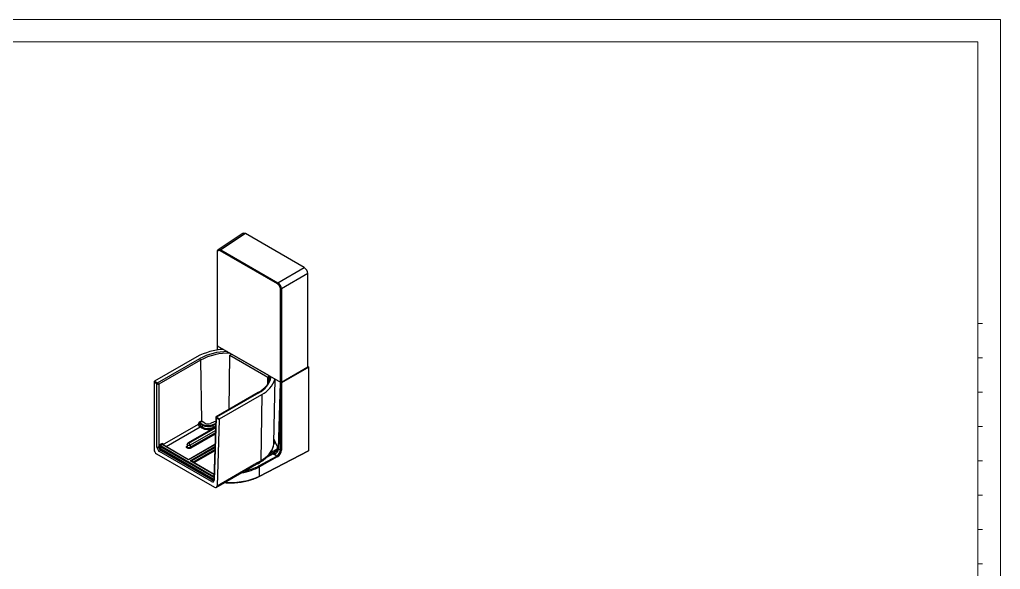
# Model space of a CAD drawing. Header units: millimetres. Extents: x -1 to 4006, y -1 to 3162.
# Drawn here: x 198.9 to 398.9, y 3049.9 to 3162 of the extents above; entities that cross this region are included whole.
import ezdxf

# ---------------------------------------------------------------- set-up
doc = ezdxf.new("R2010")
doc.units = ezdxf.units.MM
doc.layers.add('レイヤー_1', color=179, linetype='Continuous')

msp = doc.modelspace()

# ---------------------------------------------------------------- linework, layer by layer
at = {"color": 7, "linetype": 'Continuous', "lineweight": 25}
for p, q in [((244.4411, 3118.38547), (239.42031, 3115.06749)), ((244.95794, 3118.34649), (239.93862, 3115.02948)), ((256.97961, 3111.40653), (244.95794, 3118.34649)), ((239.19165, 3114.56234), (239.19165, 3095.53356)), ((239.23558, 3114.50111), (239.23558, 3095.47108)), ((251.49469, 3108.11771), (239.83626, 3114.84798)), ((239.93862, 3115.02948), (251.59706, 3108.29921)), ((251.59706, 3108.29921), (256.97961, 3111.40653)), ((257.68629, 3110.18253), (252.30373, 3107.07521)), ((257.68629, 3091.15663), (257.68629, 3110.18253)), ((252.09537, 3088.04728), (252.09537, 3107.07731)), ((252.30373, 3107.07521), (252.30373, 3088.04931)), ((239.19137, 3095.41093), (239.19137, 3094.59365)), ((239.23211, 3095.47315), (239.23166, 3095.47286)), ((239.23558, 3095.47108), (252.09537, 3088.04728)), ((239.50083, 3095.31796), (239.25903, 3095.35174)), ((241.63017, 3082.47618), (241.76322, 3093.55605)), ((241.90659, 3093.63939), (241.76322, 3093.55605)), ((241.76322, 3093.55605), (249.55552, 3089.05765)), ((242.29779, 3093.67892), (242.33378, 3093.68253)), ((249.75303, 3089.37511), (242.29779, 3093.67892)), ((235.04845, 3093.20228), (226.44022, 3088.23285)), ((227.04433, 3087.88412), (235.65255, 3092.85354)), ((235.8293, 3092.55093), (227.29055, 3087.62162)), ((235.8293, 3092.55093), (236.01452, 3080.19019)), ((257.86896, 3091.13961), (252.30345, 3087.92668)), ((252.30373, 3088.04931), (257.68629, 3091.15663)), ((257.68629, 3091.24506), (257.86896, 3091.13961)), ((257.86896, 3074.10399), (257.86896, 3091.13961)), ((226.33599, 3088.05024), (226.33599, 3074.32913)), ((226.93705, 3087.70325), (226.33599, 3088.05024)), ((226.44022, 3088.23285), (227.0431, 3087.88481)), ((226.93705, 3074.81656), (226.93705, 3087.70325)), ((227.29055, 3087.62162), (227.29055, 3074.81656)), ((249.5397, 3087.73993), (249.55552, 3089.05765)), ((249.55552, 3089.05765), (249.69398, 3089.14383)), ((249.75142, 3088.18325), (249.76418, 3089.24604)), ((250.76035, 3075.67299), (251.03795, 3088.65772)), ((251.68457, 3074.44341), (252.09981, 3087.93892)), ((252.03509, 3088.08208), (252.09981, 3087.93892)), ((252.30345, 3087.92668), (252.30345, 3074.18576)), ((247.57761, 3085.90957), (238.99059, 3080.95239)), ((247.7026, 3085.89719), (239.09438, 3080.92777)), ((239.69847, 3080.57902), (248.3067, 3085.54845)), ((248.3067, 3085.54845), (248.10056, 3072.02979)), ((252.09509, 3086.48349), (251.72337, 3074.40245)), ((252.09509, 3074.18786), (252.09509, 3086.48349)), ((235.38314, 3079.48831), (235.38183, 3079.57571)), ((235.59026, 3079.94527), (236.01452, 3080.19019)), ((236.15223, 3079.25556), (235.59395, 3079.57785)), ((235.59395, 3079.57785), (235.59526, 3079.49045)), ((236.12057, 3080.00862), (235.69631, 3079.7637)), ((235.69631, 3079.7637), (236.2583, 3079.43927)), ((236.68257, 3079.68419), (236.12057, 3080.00862)), ((238.91566, 3080.82701), (238.5335, 3068.18588)), ((238.98953, 3080.7455), (238.60663, 3068.07985)), ((239.5906, 3080.39851), (238.98953, 3080.7455)), ((239.09558, 3080.92706), (239.69847, 3080.57902)), ((239.5906, 3080.39851), (239.18291, 3066.91276)), ((238.85651, 3078.87069), (233.26997, 3075.64565)), ((236.04617, 3078.70441), (235.73664, 3078.88309)), ((235.84271, 3079.0668), (236.15223, 3078.88812)), ((236.15223, 3079.25556), (236.15223, 3078.88812)), ((238.30024, 3079.17907), (238.30024, 3078.81162)), ((227.54692, 3075.30185), (228.07725, 3075.608)), ((251.46439, 3074.96856), (251.03389, 3075.90847)), ((227.29055, 3074.81656), (227.3398, 3074.84499)), ((227.3398, 3074.84499), (227.33849, 3074.93229)), ((238.06729, 3067.77899), (227.45821, 3073.90348)), ((227.55061, 3074.93444), (227.55192, 3074.84713)), ((227.6933, 3074.23977), (227.63496, 3074.20609)), ((227.63496, 3074.20609), (238.24404, 3068.0816)), ((227.9712, 3075.304), (227.65297, 3075.12029)), ((238.30238, 3068.11528), (227.6933, 3074.23977)), ((227.79937, 3074.42348), (238.40845, 3068.29899)), ((233.36907, 3072.18784), (227.97487, 3075.30184)), ((233.36907, 3072.23856), (228.04987, 3075.30927)), ((233.08246, 3075.32088), (233.08246, 3074.93302)), ((238.74992, 3075.34486), (233.36907, 3072.23856)), ((233.72262, 3075.1678), (233.72262, 3074.77995)), ((247.80666, 3068.83055), (257.83594, 3074.03427)), ((247.83988, 3068.90037), (257.86896, 3074.10399)), ((249.35543, 3072.75092), (250.71772, 3073.50417)), ((250.88987, 3073.61723), (249.39011, 3072.78345)), ((250.80738, 3073.30904), (250.71772, 3073.50417)), ((251.51458, 3074.79788), (251.6842, 3074.42876)), ((251.72337, 3074.40245), (252.09509, 3074.18786)), ((226.85714, 3073.41606), (238.64356, 3066.6119)), ((233.36907, 3072.18784), (233.36907, 3072.23856)), ((238.56533, 3069.23882), (233.83726, 3071.96828)), ((247.73619, 3070.97588), (251.36921, 3072.98471)), ((251.4729, 3072.79971), (247.83988, 3070.79088)), ((251.36921, 3072.98471), (250.80738, 3073.30904)), ((239.02124, 3066.57633), (246.5303, 3070.91122)), ((239.18291, 3066.91276), (246.68558, 3071.24396)), ((247.83988, 3068.90037), (247.83988, 3070.79088)), ((238.24404, 3068.0816), (238.30238, 3068.11528))]:
    msp.add_line(p, q, dxfattribs=at)
at = {"color": 9, "linetype": 'Continuous', "lineweight": 25}
for p, q in [((239.28114, 3094.60763), (239.25903, 3095.35174)), ((249.68028, 3088.00352), (249.69398, 3089.14383)), ((228.09696, 3075.28208), (235.38314, 3079.48831)), ((235.73664, 3078.88309), (228.79789, 3074.87744)), ((233.45746, 3075.62708), (238.85261, 3078.74164)), ((238.83377, 3078.11841), (233.72262, 3075.1678)), ((233.72262, 3074.77995), (238.82184, 3077.72366)), ((238.52048, 3078.6767), (238.39247, 3078.62085)), ((228.07725, 3075.608), (228.08201, 3075.29071)), ((238.8143, 3077.47437), (233.82869, 3074.59623)), ((250.776, 3076.4051), (250.97896, 3075.96344)), ((251.03195, 3075.91263), (250.9428, 3075.85844)), ((238.54563, 3068.58715), (227.55061, 3074.93444)), ((227.65297, 3075.12029), (238.55291, 3068.82789)), ((238.74836, 3075.29324), (233.36907, 3072.18784)), ((233.68727, 3072.00414), (238.73706, 3074.91933)), ((238.72952, 3074.67003), (233.94335, 3071.90703)), ((234.26152, 3071.72336), (238.71822, 3074.29616)), ((238.71068, 3074.04686), (234.47366, 3071.60089)), ((251.10041, 3073.80871), (249.51741, 3072.91096)), ((250.10984, 3073.65336), (251.47742, 3074.42893)), ((238.56382, 3069.18897), (233.68727, 3072.00414))]:
    msp.add_line(p, q, dxfattribs=at)
at = {"color": 9, "linetype": 'Continuous', "lineweight": 25, "flags": 128}
for points in [[(238.20801, 3079.36984), (238.68589, 3079.56285), (238.87946, 3079.62965)], [(238.87266, 3079.40468), (238.76542, 3079.36694), (238.30024, 3079.17907)], [(238.30024, 3078.81162), (238.76542, 3078.9995), (238.86143, 3079.03337)], [(248.10056, 3072.02979), (248.59657, 3072.34018), (249.0477, 3072.6726), (249.45104, 3073.0249), (249.80396, 3073.39479), (250.10418, 3073.77988), (250.34975, 3074.17766), (250.53908, 3074.58556), (250.67094, 3075.00094), (250.74447, 3075.42109), (250.76035, 3075.67299)], [(233.72262, 3075.1678), (233.60097, 3075.12087), (233.45746, 3075.1044), (233.31395, 3075.12087), (233.19229, 3075.1678), (233.111, 3075.23803), (233.08246, 3075.32088)], [(233.08246, 3074.93302), (233.111, 3074.85018), (233.19229, 3074.77995), (233.31395, 3074.73302), (233.45746, 3074.71654), (233.60097, 3074.73302), (233.72262, 3074.77995)]]:
    msp.add_lwpolyline(points, dxfattribs=at)
at = {"color": 7, "linetype": 'Continuous', "lineweight": 25, "flags": 128}
for points in [[(228.04932, 3075.30944), (228.04955, 3075.30928), (228.04607, 3075.31497), (228.03965, 3075.33478), (228.036, 3075.36826), (228.03603, 3075.36867), (228.03603, 3075.36867)], [(233.82869, 3074.59623), (233.67933, 3074.53586), (233.50322, 3074.50862), (233.32158, 3074.51779), (233.15633, 3074.56228), (233.0274, 3074.6367), (232.95035, 3074.7321), (232.93446, 3074.83696), (232.98165, 3074.93863), (233.08623, 3075.02485)]]:
    msp.add_lwpolyline(points, dxfattribs=at)
at = {"color": 9, "linetype": 'Continuous', "lineweight": 25}
for centre, radius, start, end in [((239.26365, 3114.56762), 0.07219, 184.1834854, 247.122005), ((241.38308, 3082.13607), 12.15331, 90.4705295, 118.1329908), ((241.46808, 3081.92917), 12.0257, 88.0662339, 117.9625151), ((245.80394, 3089.92589), 4.45369, 295.2337466, 349.9375782), ((247.63002, 3085.8015), 0.1201, 52.8179108, 115.8716308), ((233.34761, 3075.47375), 0.18862, 54.3824225, 114.307119), ((228.01479, 3075.24439), 0.07385, 63.0835195, 126.1756538), ((228.01881, 3075.24051), 0.07545, 65.692881, 125.6175775), ((247.73206, 3071.99888), 0.36979, 305.6710255, 4.7958084), ((246.31537, 3071.21413), 0.37141, 305.3584656, 4.6077311), ((238.46177, 3068.36108), 0.29295, 237.0384893, 276.5861966), ((238.52162, 3068.47495), 0.20921, 237.2518075, 273.9221414), ((238.65516, 3068.19157), 0.1218, 182.6753663, 246.5193477), ((247.76575, 3068.89282), 0.07451, 303.328374, 5.8127618)]:
    msp.add_arc(centre, radius, start, end, dxfattribs=at)
at = {"color": 7, "linetype": 'Continuous', "lineweight": 25}
for centre, radius, start, end in [((240.06766, 3114.83709), 0.23166, 123.8500426, 177.3047975), ((251.72609, 3108.10682), 0.23166, 123.8500426, 177.3047975), ((252.20163, 3107.2832), 0.23169, 242.6993468, 296.1459996), ((241.2185, 3081.79816), 12.96624, 93.1998823, 118.4150441), ((235.44473, 3092.52923), 0.38518, 3.2296536, 57.3477381), ((227.1678, 3087.69023), 0.23111, 122.6522619, 176.7703464), ((227.17439, 3087.68885), 0.23462, 123.6656382, 176.8966333), ((246.10878, 3090.12219), 5.07444, 295.6667749, 343.6360526), ((247.13219, 3089.17749), 2.81594, 343.9185218, 2.2514555), ((235.49, 3079.36806), 0.23413, 63.6431482, 117.5166426), ((235.49131, 3079.28066), 0.23413, 63.6431482, 117.5166426), ((235.821, 3079.95829), 0.23111, 183.2296536, 237.3477381), ((236.24527, 3080.20321), 0.23111, 183.2296536, 237.3477381), ((237.30479, 3080.89788), 1.36389, 242.8573773, 293.0634985), ((241.09599, 3072.32945), 8.00596, 105.9836762, 114.0044814), ((239.2139, 3080.73388), 0.22777, 121.6514169, 176.6217445), ((239.22028, 3080.73248), 0.23111, 122.6522619, 176.7703464), ((236.13365, 3079.52084), 0.53926, 183.2296536, 237.3477381), ((235.61242, 3079.07728), 0.23052, 302.6054784, 357.3945215), ((235.92195, 3078.8986), 0.23052, 302.6054784, 357.3945215), ((237.30849, 3081.16674), 2.76705, 242.8578779, 293.063095), ((236.3825, 3079.24509), 0.23051, 122.603691, 177.3963088), ((237.30787, 3081.50978), 2.53319, 242.8577708, 293.063105), ((237.30787, 3081.14234), 2.53319, 242.8577708, 293.063105), ((237.30726, 3081.48539), 2.29933, 242.8576371, 293.0632491), ((238.04036, 3079.17111), 0.26, 1.7529044, 49.8477846), ((238.5601, 3078.81958), 0.25999, 181.7531484, 229.8501851), ((233.45746, 3075.32088), 0.375, 119.9973117, 180), ((233.14692, 3075.1416), 0.5763, 2.6054785, 57.3945217), ((227.1138, 3075.17147), 0.39649, 243.5265229, 296.4734771), ((227.44666, 3074.72464), 0.23413, 63.6431482, 117.5166426), ((227.44797, 3074.63734), 0.23413, 63.6431482, 117.5166426), ((228.10894, 3074.88839), 0.77037, 183.2296536, 237.3477381), ((227.84278, 3073.88178), 0.38518, 122.6522619, 176.7703464), ((227.77766, 3075.31487), 0.23111, 183.2296536, 237.3477381), ((228.09032, 3074.87751), 0.53926, 183.2296536, 237.3477381), ((227.56908, 3074.43396), 0.23052, 302.6054783, 357.3945215), ((233.95291, 3074.79042), 0.23052, 182.6054785, 237.3945217), ((251.76695, 3074.47224), 0.09348, 207.7188624, 241.9639303), ((251.77089, 3074.48632), 0.0964, 206.4333268, 240.465797), ((252.20135, 3074.39375), 0.23169, 242.6993468, 296.1459996), ((251.23246, 3072.78651), 0.2408, 3.1425938, 55.3967666), ((247.59944, 3070.77768), 0.2408, 3.1425938, 55.3967666), ((238.45186, 3067.75729), 0.38518, 122.6522619, 176.7703464), ((238.17816, 3068.30947), 0.23052, 302.6054783, 357.3945215)]:
    msp.add_arc(centre, radius, start, end, dxfattribs=at)
for centre, major_axis, ratio, start_param, end_param in [((244.9588, 3117.52896), (-0.50057, 0.8671), 0.576678737, 5.498477198, 6.318052268), ((239.83699, 3114.15308), (-0.42548, 0.73704), 0.576678737, 5.498477198, 7.06805555), ((239.94305, 3114.21431), (-0.50822, 0.86225), 0.576858264, 0.029648687, 0.069679711), ((256.97875, 3110.58999), (-0.49996, 0.86605), 0.57808521, 3.927681267, 5.497259619), ((251.49396, 3107.42365), (-0.42497, 0.73614), 0.57808521, 3.927681267, 5.497259619), ((251.60002, 3107.48488), (-0.49996, 0.86605), 0.57183331, 3.927680789, 5.49725914), ((239.34165, 3095.53659), (0.14997, 0.0047), 0.59707299, 3.122880475, 3.908278638), ((239.34137, 3095.41395), (0.14997, 0.0047), 0.59707299, 2.372388896, 3.701475007), ((239.29767, 3095.43918), (0.14993, 0.00462), 0.597813802, 4.116287164, 4.433346048), ((239.34137, 3093.96852), (-0.10517, 7.08057), 0.015105516, 1.372416132, 1.481406294), ((242.08025, 3093.5355), (0.25003, 0.00472), 0.589244967, 1.519476255, 2.327420681), ((241.76877, 3088.96675), (8.00107, 0.15107), 0.589244967, 1.493508007, 1.519476255), ((226.44207, 3088.1093), (0.07299, 0.13106), 0.587367049, 0.776278816, 2.32962185), ((227.1138, 3087.80317), (0.25, 0), 0.565162376, 3.92714311, 3.944291816), ((227.1138, 3087.72009), (0.24922, -0.06396), 0.307903402, 4.023153473, 5.576496507), ((227.1138, 3087.92565), (0.1, 0), 0.577463573, 3.92714311, 3.944291816), ((227.1138, 3087.72009), (-0.181, 0.18308), 0.334244642, 3.857204946, 5.41054798), ((249.51414, 3089.24401), (0.25003, 0.00472), 0.589244967, 5.503919919, 6.311864345), ((241.76877, 3088.96675), (8.00107, 0.15107), 0.589244967, 0.028679037, 0.054647286), ((252.20115, 3086.54472), (0.10702, 6.95811), 0.015105195, 1.37302502, 1.579828651), ((252.20143, 3088.11279), (0.14997, 0.0047), 0.59707299, 3.908278638, 5.44416838), ((252.24485, 3087.96493), (0.15011, 0.00461), 0.596359836, 3.384495472, 3.701554356), ((252.20115, 3087.99016), (0.14997, 0.0047), 0.59707299, 4.115082269, 5.44416838), ((235.59396, 3079.69817), (0.14598, 0.26211), 0.587367049, 0.776278816, 2.347075143), ((235.70001, 3079.63908), (0.07091, 0.13223), 0.597157521, 0.766604838, 2.337401165), ((239.16633, 3080.8454), (0.24997, -0.00453), 0.577196303, 3.920156053, 3.937304759), ((239.16633, 3080.96788), (0.10003, 0), 0.577111905, 3.909689818, 3.926838524), ((239.69662, 3080.45761), (0.07692, 0.12879), 0.567220003, 0.793745575, 2.347088609), ((228.1833, 3075.54892), (0.21857, 0.24005), 0.365400819, 1.656251635, 3.209594669), ((250.14436, 3075.54284), (0.65005, 0.87535), 0.558786574, 4.899915339, 5.445225914), ((251.03035, 3075.70212), (-0.04628, 0.2633), 0.224828847, 5.572497914, 6.372720328), ((226.8664, 3074.03381), (-0.36496, 0.65528), 0.587367049, 0.811970803, 2.365313837), ((227.46747, 3074.52123), (-0.36496, 0.65528), 0.587367049, 0.811970803, 2.365313837), ((227.64422, 3074.61971), (-0.23987, 0.4388), 0.592287896, 0.816726661, 2.370069696), ((227.55062, 3075.05475), (0.14598, 0.26211), 0.587367049, 0.776278816, 2.347075143), ((227.65667, 3074.99567), (0.07091, 0.13223), 0.597157521, 0.766604838, 2.337401164), ((228.187, 3075.4243), (0.30002, -0.00004), 0.577287699, 3.909689816, 3.927143109), ((250.70833, 3074.31559), (0.66488, 0.84725), 0.583160885, 4.084642785, 5.446338126), ((250.79813, 3074.12017), (0.74012, 0.71828), 0.678644664, 4.140421414, 5.682428658), ((250.79813, 3074.12017), (0.80351, 0.65081), 0.704283992, 4.203988223, 5.745995466), ((251.35958, 3073.79605), (0.53122, 0.84773), 0.60006432, 3.961745608, 5.519451965), ((251.46073, 3074.76247), (-0.04427, 0.26067), 0.224303762, 4.810458233, 5.585174631), ((251.46188, 3073.73272), (0.60606, 0.97776), 0.59716682, 3.958714861, 5.516421218), ((252.27985, 3073.16089), (-0.49034, 1.57639), 0.214878235, 0.556883839, 0.572582953), ((252.42472, 3073.18116), (-0.6091, 1.45272), 0.240128775, 0.479657392, 0.495356507), ((257.76283, 3074.16533), (-0.0751, 0.12997), 0.577029903, 3.11542325, 3.926310919), ((233.68727, 3071.88166), (0.21213, 0), 0.577381545, 0.785479427, 1.570796327), ((238.07655, 3068.39674), (-0.36496, 0.65528), 0.587367049, 2.365313837, 3.918656872), ((238.65282, 3067.22965), (-0.36496, 0.65528), 0.587367049, 2.365313837, 3.918656872)]:
    msp.add_ellipse(centre, major_axis=major_axis, ratio=ratio, start_param=start_param, end_param=end_param, dxfattribs=at)
at = {"color": 9, "linetype": 'Continuous', "lineweight": 25}
for centre, major_axis, ratio, start_param, end_param in [((239.94305, 3114.21431), (-0.50822, 0.86225), 0.576858264, 5.493258924, 6.312833994), ((239.16386, 3080.76374), (0.24715, -0.07016), 0.327780928, 3.223843091, 4.009385399), ((239.16386, 3080.76374), (-0.17885, 0.18444), 0.32813009, 5.415508229, 6.1958072), ((228.1833, 3075.54892), (0.09352, 0.31204), 0.365096882, 1.490431744, 2.295450766), ((241.67758, 3074.60906), (9.03546, 0.10205), 0.584671495, 4.985420761, 5.456277431), ((241.67619, 3074.73073), (8.88546, 0.10207), 0.584795277, 5.057073722, 5.456163057), ((238.25329, 3068.49521), (-0.23987, 0.4388), 0.592287896, 2.370069696, 3.1528932), ((241.67758, 3072.71081), (9.03535, -0.13205), 0.567294615, 4.625817519, 5.471171423)]:
    msp.add_ellipse(centre, major_axis=major_axis, ratio=ratio, start_param=start_param, end_param=end_param, dxfattribs=at)
at = {"color": 7, "linetype": 'Continuous', "lineweight": 25}
for points, knots in [([(239.39949, 3115.04478), (239.37981, 3115.03143), (239.31949, 3114.99047), (239.25292, 3114.88041), (239.20044, 3114.73267), (239.19455, 3114.6186), (239.19165, 3114.56234)], [0, 0, 0, 0, 0.137907412, 0.422772656, 0.715271968, 1, 1, 1, 1]), ([(249.84029, 3088.43913), (249.83512, 3088.41673), (249.80231, 3088.27478), (249.69311, 3088.01665), (249.51091, 3087.66799), (249.27681, 3087.3288), (248.99799, 3087.00075), (248.67477, 3086.68556), (248.3086, 3086.38539), (247.941, 3086.12644), (247.68521, 3085.97379), (247.57761, 3085.90957)], [0, 0, 0, 0, 0.024089065, 0.152702252, 0.280384495, 0.407166871, 0.533230669, 0.658795321, 0.784055408, 0.909158922, 1, 1, 1, 1]), ([(238.99335, 3080.95165), (238.98363, 3080.94631), (238.95794, 3080.93219), (238.93034, 3080.89249), (238.91535, 3080.85262), (238.91671, 3080.82943), (238.91701, 3080.82424)], [0, 0, 0, 0, 0.210642369, 0.556562023, 0.900619386, 1, 1, 1, 1]), ([(235.73664, 3078.88309), (235.69689, 3078.91055), (235.61739, 3078.96547), (235.51145, 3079.09702), (235.43147, 3079.24679), (235.39, 3079.38328), (235.38502, 3079.45953), (235.38314, 3079.48831)], [0, 0, 0, 0, 0.217102987, 0.434205975, 0.651308962, 0.868411949, 1, 1, 1, 1]), ([(247.94528, 3071.69705), (248.0327, 3071.74878), (248.28491, 3071.89803), (248.67436, 3072.16344), (249.0986, 3072.49969), (249.48016, 3072.85761), (249.81648, 3073.23457), (250.10465, 3073.62805), (250.34231, 3074.03493), (250.52835, 3074.45177), (250.66034, 3074.87508), (250.74145, 3075.28604), (250.75274, 3075.55595), (250.75803, 3075.68238)], [0, 0, 0, 0, 0.05218376, 0.150558972, 0.248994101, 0.347240009, 0.445053886, 0.542141682, 0.638205184, 0.733015583, 0.826488606, 0.918728105, 1, 1, 1, 1]), ([(250.97896, 3075.96344), (250.9722, 3075.95926), (250.9658, 3075.94847), (250.95369, 3075.91287), (250.94792, 3075.88779), (250.9428, 3075.85844)], [0, 0, 0, 0, 0.5, 0.5, 1, 1, 1, 1]), ([(228.04987, 3075.30927), (228.04972, 3075.30935), (228.04914, 3075.30969), (228.04859, 3075.31002), (228.04817, 3075.31026)], [0, 0, 0, 0, 0.249959078, 1, 1, 1, 1]), ([(246.53135, 3070.90861), (246.61175, 3070.95559), (246.90543, 3071.12721), (247.37823, 3071.37271), (247.77182, 3071.60141), (247.94524, 3071.70218)], [0, 0, 0, 0, 0.174147603, 0.636104245, 1, 1, 1, 1]), ([(246.68558, 3071.24396), (246.71586, 3071.26134), (247.01547, 3071.43327), (247.48673, 3071.68175), (247.92829, 3071.93212), (248.10056, 3072.02979)], [0, 0, 0, 0, 0.064158624, 0.634900808, 1, 1, 1, 1]), ([(247.10817, 3071.23148), (247.19635, 3071.27299), (247.45648, 3071.39545), (247.78216, 3071.57846), (248.00419, 3071.72724), (248.0807, 3071.77851)], [0, 0, 0, 0, 0.251560939, 0.742101406, 1, 1, 1, 1]), ([(238.5335, 3068.18588), (238.53236, 3068.16911), (238.52908, 3068.1205), (238.50994, 3068.0707), (238.49912, 3068.05947), (238.49684, 3068.05885), (238.49614, 3068.05866)], [0, 0, 0, 0, 0.174272919, 0.50537592, 0.848309383, 1, 1, 1, 1]), ([(240.72398, 3067.5593), (240.94625, 3067.54628), (241.39356, 3067.52006), (242.06895, 3067.51723), (242.74456, 3067.54128), (243.41431, 3067.5948), (244.07435, 3067.67678), (244.72104, 3067.78698), (245.35077, 3067.92478), (245.96, 3068.08948), (246.54547, 3068.28015), (247.10343, 3068.49609), (247.51917, 3068.68391), (247.74672, 3068.79998), (247.80666, 3068.83055)], [0, 0, 0, 0, 0.086989039, 0.175063585, 0.263141366, 0.351226539, 0.439324114, 0.527439083, 0.615576364, 0.703740679, 0.791936316, 0.880166724, 0.96843382, 1, 1, 1, 1])]:
    msp.add_open_spline(points, degree=3, knots=knots, dxfattribs=at)
msp.add_open_spline([(251.52054, 3074.59518), (251.53193, 3074.65737), (251.52756, 3074.7305), (251.51458, 3074.79788)], degree=3, dxfattribs=at)
at = {"layer": 'レイヤー_1', "color": 179, "lineweight": 18}
for p, q in [((-1.03481, 3161.99791), (398.89995, 3161.99791)), ((398.89995, 2880.99663), (398.89995, 3161.99791)), ((3.54096, 3157.49793), (394.32417, 3157.49793)), ((394.32417, 2885.99719), (394.32417, 3157.49793)), ((394.32417, 3099.99773), (395.23919, 3099.99773)), ((394.32417, 3092.99782), (395.23919, 3092.99782)), ((394.32417, 3085.99773), (395.23919, 3085.99773)), ((394.32417, 3078.99781), (395.23919, 3078.99781)), ((394.32417, 3071.99789), (395.23919, 3071.99789)), ((394.32417, 3064.99763), (395.23919, 3064.99763)), ((394.32417, 3057.99754), (395.23919, 3057.99754)), ((394.32417, 3050.99745), (395.23919, 3050.99745))]:
    msp.add_line(p, q, dxfattribs=at)

doc.saveas('drawing.dxf')
